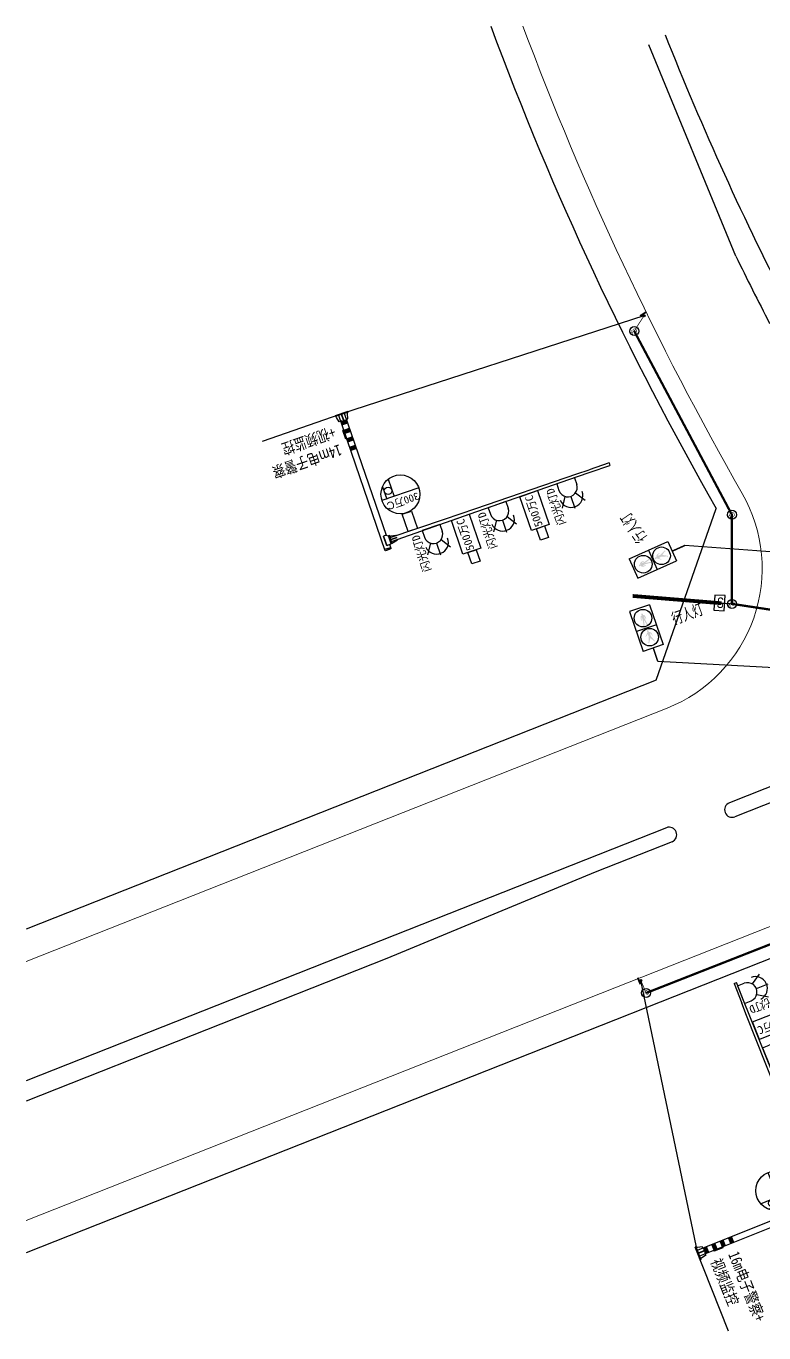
# Model space of a CAD drawing. Header units: millimetres. Extents: x 6299 to 34344, y 19522 to 22632.
# Drawn here: x 10130.2 to 10228.3, y 22330.4 to 22504.1 of the extents above; entities that cross this region are included whole.
import ezdxf

# ---------------------------------------------------------------- set-up
doc = ezdxf.new("R2010")
doc.units = ezdxf.units.MM
doc.linetypes.add('DASHDOT', pattern=[25.4, 12.7, -6.35, 0, -6.35])
doc.linetypes.add('HIDDEN', pattern=[9.525, 6.35, -3.175])
for name, color, linetype in [('@-交通信号', 7, 'Continuous'), ('@-交通管线', 7, 'Continuous'), ('@-监控设备', 7, 'Continuous'), ('@-道路红线', 1, 'Continuous'), ('@-隔离岛', 3, 'Continuous'), ('RD-中线', 1, 'DASHDOT')]:
    doc.layers.add(name, color=color, linetype=linetype)
doc.layers.add('@-路缘石', color=7, linetype='Continuous', lineweight=0)
doc.styles.add('ST', font='', dxfattribs={"width": 0.8})
doc.styles.add('szsjbg', font='simhei.ttf', dxfattribs={"width": 0.7})
doc.styles.add('宋体', font='')
doc.styles.add('黑体', font='simhei.ttf')
doc.styles.get('ST').set_extended_font_data('NSimSun')
doc.styles.get('宋体').set_extended_font_data('SimSun')

# ---------------------------------------------------------------- blocks, each defined once
blk = doc.blocks.new('A$C3CD052C4')
at = {"layer": '@-交通信号'}
h = blk.add_hatch(color=256, dxfattribs=at)
h.paths.add_polyline_path([(0.2, 4.36), (0.3, 4.18), (0.32, 3.93), (0.38, 3.97), (0.4, 4.28), (0.28, 4.55), (0.12, 4.59), (0.14, 4.65), (0.16, 4.72), (0.14, 4.78), (0.1, 4.81), (0.04, 4.83), (-0.01, 4.81), (-0.06, 4.78), (-0.07, 4.72), (-0.05, 4.65), (-0.03, 4.59), (-0.19, 4.55), (-0.32, 4.28), (-0.3, 3.97), (-0.23, 3.93), (-0.22, 4.18), (-0.11, 4.36), (-0.11, 3.97), (-0.23, 3.27), (-0.28, 3.26), (-0.29, 3.19), (-0.11, 3.19), (0.04, 3.97), (0.2, 3.19), (0.38, 3.19), (0.36, 3.26), (0.32, 3.27), (0.2, 3.97)])
h.paths.add_polyline_path([(-0.06, 1.64), (-0.35, 0.92), (-0.46, 0.92), (-0.48, 0.89), (-0.31, 0.78), (0.08, 1.4), (0.39, 0.86), (0.36, 0.82), (0.36, 0.8), (0.41, 0.78), (0.51, 0.86), (0.2, 1.64), (0.22, 2.02), (0.37, 1.86), (0.41, 1.6), (0.47, 1.64), (0.44, 1.95), (0.3, 2.15), (0.13, 2.21), (0.13, 2.25, 0.207228), (0.13, 2.45, 0.071106), (0.12, 2.47, 0.097589), (0.1, 2.48, 0.022233), (0.08, 2.49, 0.040799), (0.07, 2.49, 0.045979), (0.05, 2.5, 0.036358), (0.01, 2.49, 0.028309), (-0.01, 2.49, 0.024691), (-0.03, 2.48, 0.079385), (-0.06, 2.47, 0.12435), (-0.07, 2.45, 0.081145), (-0.07, 2.44, 0.069556), (-0.07, 2.41, 0.00473), (-0.07, 2.4, 0.009011), (-0.07, 2.4, 0.057142), (-0.06, 2.38, -0.068241), (-0.06, 2.37, -0.124353), (-0.06, 2.35, 0.089456), (-0.06, 2.32, 0.014819), (-0.06, 2.3, -0.022419), (-0.06, 2.28, 0.042847), (-0.06, 2.27, 0.182875), (-0.05, 2.26, 0.101619), (-0.05, 2.26, 0.029922), (0, 2.25), (0, 2.2), (-0.11, 2.18), (-0.18, 2.09), (-0.29, 1.94), (-0.33, 1.9), (-0.51, 1.79), (-0.45, 1.75), (-0.26, 1.85), (-0.22, 1.88), (-0.11, 2.02)])
for p, q in [((-1.4, 5.61), (-1.4, 0)), ((1.4, 5.61), (-1.4, 5.61)), ((1.4, 5.61), (1.4, 0)), ((1.4, 2.8), (-1.4, 2.8)), ((1.4, 0), (-1.4, 0))]:
    blk.add_line(p, q, dxfattribs=at)
at = {"layer": '@-交通信号', "color": 1}
blk.add_circle((0, 4.21), 1.17, dxfattribs=at)
at = {"layer": '@-交通信号', "color": 3}
blk.add_circle((0.02, 1.53), 1.17, dxfattribs=at)
blk = doc.blocks.new('A$C25111850')
at = {"layer": '@-监控设备', "linetype": 'ByBlock', "lineweight": -3}
for points in [[(0.26, 0.53, 1), (0, 0.53, 1)], [(0.55, 0.95), (0.31, 0.97), (0.22, 0.02), (0.46, 0)]]:
    blk.add_hatch(color=14, dxfattribs=at).paths.add_polyline_path(points)
at = {"layer": '@-监控设备', "color": 14}
blk.add_circle((0.13, 0.53), 0.132, dxfattribs=at)
blk = doc.blocks.new('A$C498D7EB7')
at = {"layer": '@-监控设备', "linetype": 'Continuous', "ltscale": 2}
for p, q in [((0.74, 5.36), (0.74, 7.18)), ((0.74, 7.18), (2.04, 7.18)), ((2.04, 7.18), (2.04, 5.36)), ((0, 0.01), (0, 5.36)), ((0, 5.36), (2.82, 5.36)), ((2.04, 5.36), (0.74, 5.36)), ((2.82, 5.36), (2.82, 0.01)), ((2.82, 0.01), (0, 0.01))]:
    blk.add_line(p, q, dxfattribs=at)
at = {"layer": '@-监控设备', "style": '黑体'}
blk.add_text('500万C', height=1.2, rotation=270, dxfattribs=at).set_placement((0.95, 5.19))
blk = doc.blocks.new('A$C553501C0')
at = {"layer": '@-监控设备', "linetype": 'Continuous', "ltscale": 2}
for p, q in [((1.25, 2.18), (1.25, 3.85)), ((0.5, 1.93), (-0.36, 3.27)), ((2, 1.93), (2.86, 3.27)), ((2, 1.93), (2.77, 3.13)), ((0, 0), (0, 0.93)), ((0, 0), (2.5, 0)), ((2.5, 0), (2.5, 0.93))]:
    blk.add_line(p, q, dxfattribs=at)
for centre, major_axis, start_param, end_param in [((1.2, 2.09), (-1.11, 1.11), 4.005147, 7.088453), ((1.25, 0.93), (0.883, 0.883), 5.497787, 8.63938)]:
    blk.add_ellipse(centre, major_axis=major_axis, ratio=1, start_param=start_param, end_param=end_param, dxfattribs=at)
at = {"layer": '@-监控设备', "style": '黑体'}
blk.add_text('闪光灯D', height=1.064, rotation=270, dxfattribs=at).set_placement((3.06, 5.38))
blk = doc.blocks.new('A$C69D301AD')
at = {"layer": '@-监控设备', "linetype": 'Continuous', "ltscale": 2}
blk.add_lwpolyline([(0, 0), (1.29, 0), (1.29, -2.44), (0, -2.44)], close=True, dxfattribs=at)
at = {"layer": '@-监控设备', "linetype": 'Continuous', "ltscale": 2, "flags": 128}
for points in [[(-1.95, -5.03), (3.24, -5.03)], [(1.53, -7.47), (1.53, -5.03)], [(2.58, -6.75), (2.58, -5.03)]]:
    blk.add_lwpolyline(points, dxfattribs=at)
at = {"layer": '@-监控设备', "linetype": 'Continuous', "ltscale": 2}
for centre, radius in [((0.65, -5.03), 2.59), ((2.06, -6), 0.501)]:
    blk.add_circle(centre, radius, dxfattribs=at)
at = {"layer": '@-监控设备', "linetype": 'Continuous', "ltscale": 2, "insert": (-1.57, -3.56), "char_height": 1, "width": 4.9548, "attachment_point": 1, "style": '黑体'}
blk.add_mtext('300万{\\fArial|b0|i0|c0|p32;C}', dxfattribs=at)
blk = doc.blocks.new('1')
at = {"layer": '@-监控设备'}
for p, q in [((10131.94, 22452.66), (10130.25, 22452.08)), ((10131.97, 22452.58), (10130.28, 22451.99)), ((10131.9, 22452.39), (10131.85, 22452.53)), ((10131.97, 22452.58), (10131.94, 22452.66)), ((10130.28, 22451.99), (10130.25, 22452.08)), ((10130.43, 22451.89), (10130.38, 22452.03)), ((10130.81, 22451.31), (10130.43, 22451.89)), ((10136.93, 22434.17), (10130.74, 22452.15)), ((10130.93, 22451.35), (10130.81, 22451.31)), ((10131, 22451.39), (10130.89, 22451.35)), ((10131.01, 22451.38), (10130.89, 22451.34)), ((10131.37, 22451.5), (10131.1, 22452.28)), ((10131.16, 22451.44), (10131.1, 22451.42)), ((10131.41, 22451.52), (10131.15, 22452.29)), ((10131.41, 22451.52), (10131.37, 22451.5)), ((10131.49, 22451.56), (10131.45, 22451.54)), ((10131.49, 22451.55), (10131.45, 22451.53)), ((10137.09, 22436.2), (10131.51, 22452.42)), ((10131.77, 22451.65), (10131.86, 22451.68)), ((10131.77, 22451.64), (10131.86, 22451.67)), ((10131.84, 22451.67), (10131.78, 22451.65)), ((10131.85, 22451.67), (10131.95, 22451.7)), ((10131.95, 22451.7), (10131.9, 22452.39)), ((10131.41, 22450.2), (10131.28, 22450.16)), ((10131.69, 22448.98), (10131.28, 22450.16)), ((10131.49, 22449.97), (10132.26, 22450.24)), ((10131.64, 22450.03), (10132.26, 22450.24)), ((10131.65, 22450.03), (10132.26, 22450.24)), ((10131.82, 22449.02), (10131.69, 22448.98)), ((10148.97, 22439.78), (10162.39, 22444.37)), ((10149.12, 22439.36), (10162.51, 22444.01)), ((10162.39, 22444.37), (10164.06, 22444.93)), ((10162.51, 22444.01), (10164.17, 22444.6)), ((10144.79, 22438.35), (10148.97, 22439.78)), ((10144.94, 22437.91), (10149.12, 22439.36)), ((10137.58, 22435.9), (10144.79, 22438.35)), ((10137.75, 22435.39), (10144.94, 22437.91)), ((10137, 22436.23), (10136.69, 22436.12)), ((10137.14, 22434.8), (10136.69, 22436.12)), ((10136.69, 22436.12), (10137.12, 22434.88)), ((10137.14, 22434.8), (10136.69, 22436.12)), ((10136.69, 22436.12), (10137.12, 22434.88)), ((10137, 22436.23), (10137.34, 22436.13)), ((10137.49, 22436.18), (10137.34, 22436.13)), ((10137.71, 22435.07), (10137.34, 22436.13)), ((10137.78, 22435.09), (10137.41, 22436.15)), ((10137.85, 22435.12), (10137.49, 22436.18)), ((10137.51, 22436.09), (10137.66, 22436.14)), ((10137.66, 22436.14), (10138.34, 22436.22)), ((10138.44, 22435.94), (10137.66, 22435.67)), ((10138.45, 22435.89), (10137.68, 22435.62)), ((10137.82, 22435.19), (10137.97, 22435.24)), ((10137.97, 22435.24), (10138.55, 22435.6)), ((10138.36, 22436.17), (10138.34, 22436.22)), ((10138.45, 22435.89), (10138.44, 22435.94)), ((10138.55, 22435.6), (10138.53, 22435.66)), ((10136.87, 22434.35), (10137.64, 22434.61)), ((10137.7, 22434.44), (10136.93, 22434.17)), ((10137.01, 22434.2), (10137.63, 22434.41)), ((10137.01, 22434.2), (10137.63, 22434.41)), ((10137.71, 22435.07), (10137.14, 22434.8)), ((10137.7, 22434.44), (10137.52, 22434.98)), ((10137.63, 22434.41), (10137.63, 22434.41)), ((10137.63, 22434.41), (10137.63, 22434.41)), ((10137.63, 22434.41), (10137.63, 22434.41)), ((10137.85, 22435.12), (10137.71, 22435.07))]:
    blk.add_line(p, q, dxfattribs=at)
for points in [[(10120.6, 22448.75), (10131.94, 22452.66)], [(10166.7, 22445.83), (10164.06, 22444.93)], [(10166.7, 22445.83), (10166.81, 22445.51)], [(10164.17, 22444.6), (10166.81, 22445.51)]]:
    blk.add_lwpolyline(points, dxfattribs=at)
at = {"layer": '@-监控设备', "const_width": 0.598}
for points in [[(10131.1, 22451.1), (10131.87, 22451.37)], [(10131.49, 22449.97), (10132.26, 22450.24)], [(10131.88, 22448.84), (10132.65, 22449.11)], [(10132.27, 22447.71), (10133.04, 22447.98)]]:
    blk.add_lwpolyline(points, dxfattribs=at)
at = {"layer": '@-监控设备', "rotation": 199.0015827344378}
for name, p in [('A$C69D301AD', (10141.19, 22437.12)), ('A$C553501C0', (10162.09, 22443.86)), ('A$C553501C0', (10152.98, 22440.7)), ('A$C553501C0', (10144.2, 22437.65))]:
    blk.add_blockref(name, p, dxfattribs=at)
at = {"layer": '@-监控设备', "xscale": 0.8864925452799071, "yscale": 0.8864925452799071, "zscale": 0.8864925452799071, "rotation": 199.0015827344378}
for p in [(10157.19, 22442.16), (10148.08, 22439.01)]:
    blk.add_blockref('A$C498D7EB7', p, dxfattribs=at)
at = {"layer": '@-监控设备', "insert": (10131.29, 22446.91), "char_height": 1.5, "width": 9.8025, "attachment_point": 1, "rotation": 199.0563, "style": 'ST'}
blk.add_mtext('14{\\fArial|b0|i0|c0|p32;m}电子警察+视频监控', dxfattribs=at)
blk = doc.blocks.new('22m')
at = {"layer": '@-监控设备'}
for p, q in [((10345.89, 22438.61), (10331.71, 22438.58)), ((10350.31, 22438.62), (10345.89, 22438.61)), ((10357.93, 22438.66), (10350.31, 22438.62)), ((10357.78, 22438.88), (10357.11, 22438.72)), ((10357.11, 22438.72), (10357.11, 22438.66)), ((10357.93, 22438.88), (10357.78, 22438.88)), ((10357.93, 22438.95), (10357.93, 22437.83)), ((10357.93, 22438.95), (10358.08, 22438.95)), ((10358, 22438.95), (10358, 22437.83)), ((10358.08, 22438.95), (10358.7, 22439.02)), ((10358.08, 22438.95), (10358.08, 22437.83)), ((10358.29, 22439.55), (10359.11, 22439.55)), ((10358.29, 22439.55), (10358.29, 22438.98)), ((10359.11, 22439.36), (10358.29, 22439.36)), ((10359.03, 22439.55), (10358.37, 22439.55)), ((10359.03, 22439.55), (10358.37, 22439.55)), ((10358.37, 22439.55), (10358.37, 22439.55)), ((10358.37, 22439.55), (10358.37, 22439.55)), ((10358.37, 22439.55), (10358.37, 22439.55)), ((10358.7, 22439.02), (10358.7, 22437.63)), ((10358.7, 22439.02), (10358.7, 22437.63)), ((10358.7, 22437.63), (10358.7, 22438.94)), ((10358.7, 22437.63), (10358.7, 22438.94)), ((10359.11, 22439.55), (10359.11, 22420.53)), ((10331.71, 22438.58), (10329.96, 22438.56)), ((10331.71, 22438.19), (10329.96, 22438.21)), ((10345.89, 22438.17), (10331.71, 22438.19)), ((10350.31, 22438.16), (10345.89, 22438.17)), ((10357.93, 22438.12), (10350.31, 22438.16)), ((10357.11, 22438.42), (10357.11, 22438.37)), ((10357.11, 22438.42), (10357.93, 22438.42)), ((10357.11, 22438.37), (10357.93, 22438.37)), ((10357.11, 22438.13), (10357.11, 22438.07)), ((10357.78, 22437.92), (10357.11, 22438.07)), ((10357.93, 22437.92), (10357.78, 22437.92)), ((10357.93, 22437.83), (10358.08, 22437.83)), ((10358.37, 22437.62), (10358.08, 22437.83)), ((10358.29, 22437.68), (10358.29, 22420.53)), ((10358.37, 22437.62), (10358.7, 22437.62)), ((10359.1, 22423.84), (10359.24, 22423.84)), ((10359.24, 22423.84), (10359.24, 22422.59)), ((10358.11, 22421.35), (10357.93, 22420.68)), ((10358.21, 22421.35), (10358.11, 22421.35)), ((10358.29, 22421.34), (10358.19, 22421.34)), ((10358.29, 22421.35), (10358.2, 22421.35)), ((10358.22, 22421.34), (10358.28, 22421.34)), ((10358.94, 22422.84), (10358.29, 22422.84)), ((10359.1, 22422.84), (10358.29, 22422.84)), ((10358.94, 22422.84), (10358.29, 22422.84)), ((10358.59, 22421.35), (10358.64, 22421.35)), ((10358.59, 22421.34), (10358.64, 22421.34)), ((10358.67, 22421.35), (10358.67, 22420.53)), ((10358.67, 22421.35), (10358.72, 22421.35)), ((10358.72, 22421.35), (10358.72, 22420.53)), ((10358.94, 22421.34), (10359, 22421.34)), ((10359.1, 22422.59), (10359.24, 22422.59)), ((10359.1, 22421.35), (10359.22, 22421.35)), ((10359.11, 22421.34), (10359.23, 22421.34)), ((10359.19, 22421.35), (10359.31, 22421.35)), ((10359.31, 22421.35), (10359.49, 22420.68)), ((10357.8, 22420.53), (10359.6, 22420.53)), ((10357.8, 22420.53), (10357.8, 22420.44)), ((10357.8, 22420.44), (10359.6, 22420.44)), ((10357.93, 22420.68), (10357.93, 22420.53)), ((10359.49, 22420.68), (10359.49, 22420.53)), ((10359.6, 22420.53), (10359.6, 22420.44))]:
    blk.add_line(p, q, dxfattribs=at)
for points in [[(10329.96, 22438.56), (10327.16, 22438.55)], [(10327.16, 22438.22), (10327.16, 22438.55)], [(10327.16, 22438.22), (10329.96, 22438.21)], [(10369.8, 22420.44), (10357.8, 22420.44)]]:
    blk.add_lwpolyline(points, dxfattribs=at)
at = {"layer": '@-监控设备', "const_width": 0.598}
for points in [[(10359.11, 22425.23), (10358.29, 22425.23)], [(10359.11, 22424.03), (10358.29, 22424.03)], [(10359.11, 22422.84), (10358.29, 22422.84)], [(10359.11, 22421.64), (10358.29, 22421.64)]]:
    blk.add_lwpolyline(points, dxfattribs=at)
at = {"layer": '@-监控设备'}
for name, p in [('A$C553501C0', (10327.62, 22438.55)), ('A$C553501C0', (10336.49, 22438.58)), ('A$C553501C0', (10342.22, 22438.6)), ('A$C553501C0', (10351.1, 22438.63)), ('A$C69D301AD', (10354.12, 22438.14))]:
    blk.add_blockref(name, p, dxfattribs=at)
at = {"layer": '@-监控设备', "xscale": 0.8864925452799071, "yscale": 0.8864925452799071, "zscale": 0.8864925452799071}
for p in [(10332.8, 22438.61), (10347.41, 22438.65)]:
    blk.add_blockref('A$C498D7EB7', p, dxfattribs=at)
at = {"layer": '@-监控设备', "insert": (10360.29, 22425.66), "char_height": 1.5, "width": 9.8025, "attachment_point": 1, "rotation": 0.0547, "style": 'ST'}
blk.add_mtext('16m电子警察+视频监控', dxfattribs=at)
blk = doc.blocks.new('A$C56756BC1')
at = {"layer": '@-交通管线'}
blk.add_circle((0.6, 0.6), 0.6, dxfattribs=at)
at = {"layer": '@-交通管线', "insert": (0.21, 0.91), "char_height": 0.6, "width": 0.6421, "attachment_point": 1, "style": 'szsjbg'}
blk.add_mtext('{\\fArial|b0|i0|c0|p32;GA}', dxfattribs=at)
blk = doc.blocks.new('A$C2C600478')
at = {"layer": '@-交通管线'}
for p, q in [((0.493, 1.227), (0, 0.73)), ((1.194, 0.478), (0.493, 1.227)), ((0, 0.73), (0.683, 0)), ((0.683, 0), (1.194, 0.478))]:
    blk.add_line(p, q, dxfattribs=at)
blk = doc.blocks.new('A$C15A6583A')
at = {"layer": '@-交通管线'}
blk.add_blockref('A$C2C600478', (0, 0), dxfattribs=at)
at = {"layer": '@-交通管线', "insert": (0.218, 0.76), "char_height": 0.7, "width": 0.82065, "attachment_point": 1, "rotation": 43.1155, "style": 'szsjbg'}
blk.add_mtext('{\\fArial|b0|i0|c0|p32;S}', dxfattribs=at)

msp = doc.modelspace()

# ---------------------------------------------------------------- linework, layer by layer
at = {"layer": '@-交通信号', "linetype": 'Continuous', "lineweight": -3}
for p, q in [((10237.54, 22433.55), (10217.8, 22435.04)), ((10234.16, 22418.51, -31.08), (10214.2, 22419.63))]:
    msp.add_line(p, q, dxfattribs=at)
at = {"layer": '@-交通信号', "const_width": 0.2, "flags": 128}
for points in [[(10216.11, 22434.28), (10217.8, 22435.04)], [(10213.61, 22421.38), (10214.2, 22419.63)]]:
    msp.add_lwpolyline(points, dxfattribs=at)
at = {"layer": '@-交通管线', "color": 6, "const_width": 0.1}
for points in [[(10211.07, 22463.54), (10212.37, 22465.59)], [(10212.65, 22375.54), (10211.95, 22377.22)]]:
    msp.add_lwpolyline(points, dxfattribs=at)
at = {"layer": '@-交通管线', "color": 1, "const_width": 0.3, "flags": 128}
for points in [[(10237.79, 22425.2), (10224.07, 22427.28), (10224.07, 22439.12), (10211.07, 22463.54)], [(10253.63, 22398.68), (10251.43, 22385.61), (10238.32, 22385.61), (10212.65, 22375.54)]]:
    msp.add_lwpolyline(points, dxfattribs=at)
at = {"layer": '@-交通管线', "color": 24, "linetype": 'HIDDEN', "ltscale": 0.5, "const_width": 0.5}
msp.add_lwpolyline([(10222.69, 22427.36), (10210.86, 22428.33)], dxfattribs=at)
at = {"layer": '@-交通管线', "const_width": 0.15}
msp.add_lwpolyline([(10222.69, 22427.36), (10224.07, 22427.28)], dxfattribs=at)
at = {"layer": '@-监控设备', "flags": 128}
for points in [[(10212.37, 22465.59), (10172.13, 22452.55)], [(10219.51, 22340.92), (10211.95, 22377.22)]]:
    msp.add_lwpolyline(points, dxfattribs=at)
at = {"layer": '@-路缘石', "color": 0, "linetype": 'Continuous', "elevation": 0}
for points in [[(10196.26, 22504.09, 0.040451), (10225.45, 22441.95)], [(10215.44, 22413.41, 0.457015), (10225.45, 22441.95)]]:
    msp.add_lwpolyline(points, format="xyb", dxfattribs=at)
for points in [[(10215.44, 22413.41), (10130.18, 22379.73)], [(10232.61, 22385.78), (10130.18, 22345.32)]]:
    msp.add_lwpolyline(points, dxfattribs=at)
at = {"layer": '@-道路红线', "elevation": 0}
msp.add_lwpolyline([(10191.99, 22504.09, 0.041325), (10221.98, 22439.96)], format="xyb", dxfattribs=at)
msp.add_lwpolyline([(10191.99, 22504.09, 0.041325), (10221.98, 22439.96)], format="xyb", dxfattribs=at)
msp.add_lwpolyline([(10191.99, 22504.09, 0.041325), (10221.98, 22439.96)], format="xyb", dxfattribs=at)
msp.add_lwpolyline([(10191.99, 22504.09, 0.041325), (10221.98, 22439.96)], format="xyb", dxfattribs=at)
for points in [[(10213.97, 22417.13), (10221.98, 22439.96)], [(10213.97, 22417.13), (10221.98, 22439.96)], [(10213.97, 22417.13), (10221.98, 22439.96)], [(10213.97, 22417.13), (10221.98, 22439.96)], [(10213.97, 22417.13), (10130.18, 22384.03)], [(10237.41, 22383.38), (10130.18, 22341.02)]]:
    msp.add_lwpolyline(points, dxfattribs=at)
at = {"layer": '@-隔离岛', "linetype": 'Continuous', "elevation": 0, "flags": 128}
for points in [[(10215.18, 22502.95, 0.024724), (10231.86, 22466.27, 0.020719)], [(10224.59, 22473.52, 0.006091), (10229.08, 22464.57, 0.006091)]]:
    msp.add_lwpolyline(points, format="xyb", dxfattribs=at)
msp.add_lwpolyline([(10224.59, 22473.52), (10213.03, 22501.58)], dxfattribs=at)
at = {"layer": 'RD-中线', "color": 3, "linetype": 'Continuous', "elevation": 0}
for points in [[(10242.34, 22408.17), (10223.74, 22400.83)], [(10243.07, 22406.31), (10224.47, 22398.97)], [(10215.37, 22397.52), (10130.18, 22363.87)], [(10216.1, 22395.66), (10205.87, 22391.62)], [(10205.87, 22391.62), (10178.15, 22380.13)], [(10178.15, 22380.13), (10130.18, 22361.18)]]:
    msp.add_lwpolyline(points, dxfattribs=at)
at = {"layer": 'RD-中线', "color": 3, "linetype": 'Continuous'}
for centre, start, end in [((10224.1, 22399.9, 0), 111.553, 291.553), ((10215.73, 22396.59, 0), 291.553, 111.553)]:
    msp.add_arc(centre, 1, start, end, dxfattribs=at)

# ---------------------------------------------------------------- block references
at = {"layer": '@-交通信号'}
for p, rotation in [((10216.11, 22434.28), 114.2342140989724), ((10213.6, 22421.4), 18.97127005440253)]:
    msp.add_blockref('A$C3CD052C4', p, dxfattribs=dict(at, rotation=rotation))
at = {"layer": '@-交通管线', "rotation": 214.1049366214369}
for p in [(10211.23, 22464.37), (10224.23, 22439.96), (10224.23, 22428.11), (10212.81, 22376.38)]:
    msp.add_blockref('A$C56756BC1', p, dxfattribs=at)
at = {"layer": '@-交通管线', "lineweight": 0, "ltscale": 0.5, "xscale": 1.999999997405651, "yscale": 2.000000002328306, "zscale": 2, "rotation": 312.9246506404772}
msp.add_blockref('A$C15A6583A', (10220.71, 22427.44), dxfattribs=at)
at = {"layer": '@-监控设备'}
for p, rotation in [((10212.87, 22465.81), 128.1411622450403), ((10211.82, 22377.75), 208.2168450443472)]:
    msp.add_blockref('A$C25111850', p, dxfattribs=dict(at, rotation=rotation))
at = {"layer": 'RD-中线'}
msp.add_blockref('1', (41.03, 0.18), dxfattribs=at)
at = {"layer": 'RD-中线', "rotation": 291.7193903228676}
msp.add_blockref('22m', (-14442.6, 23667.29), dxfattribs=at)

# ---------------------------------------------------------------- texts
at = {"layer": '@-交通信号', "style": '宋体', "width": 0.7}
for rotation, p in [(124.7443, (10212.82, 22436.04, 0)), (20.2403, (10216.39, 22424.5))]:
    msp.add_text('行人灯', height=1.5, rotation=rotation, dxfattribs=at).set_placement(p)

doc.saveas('drawing.dxf')
